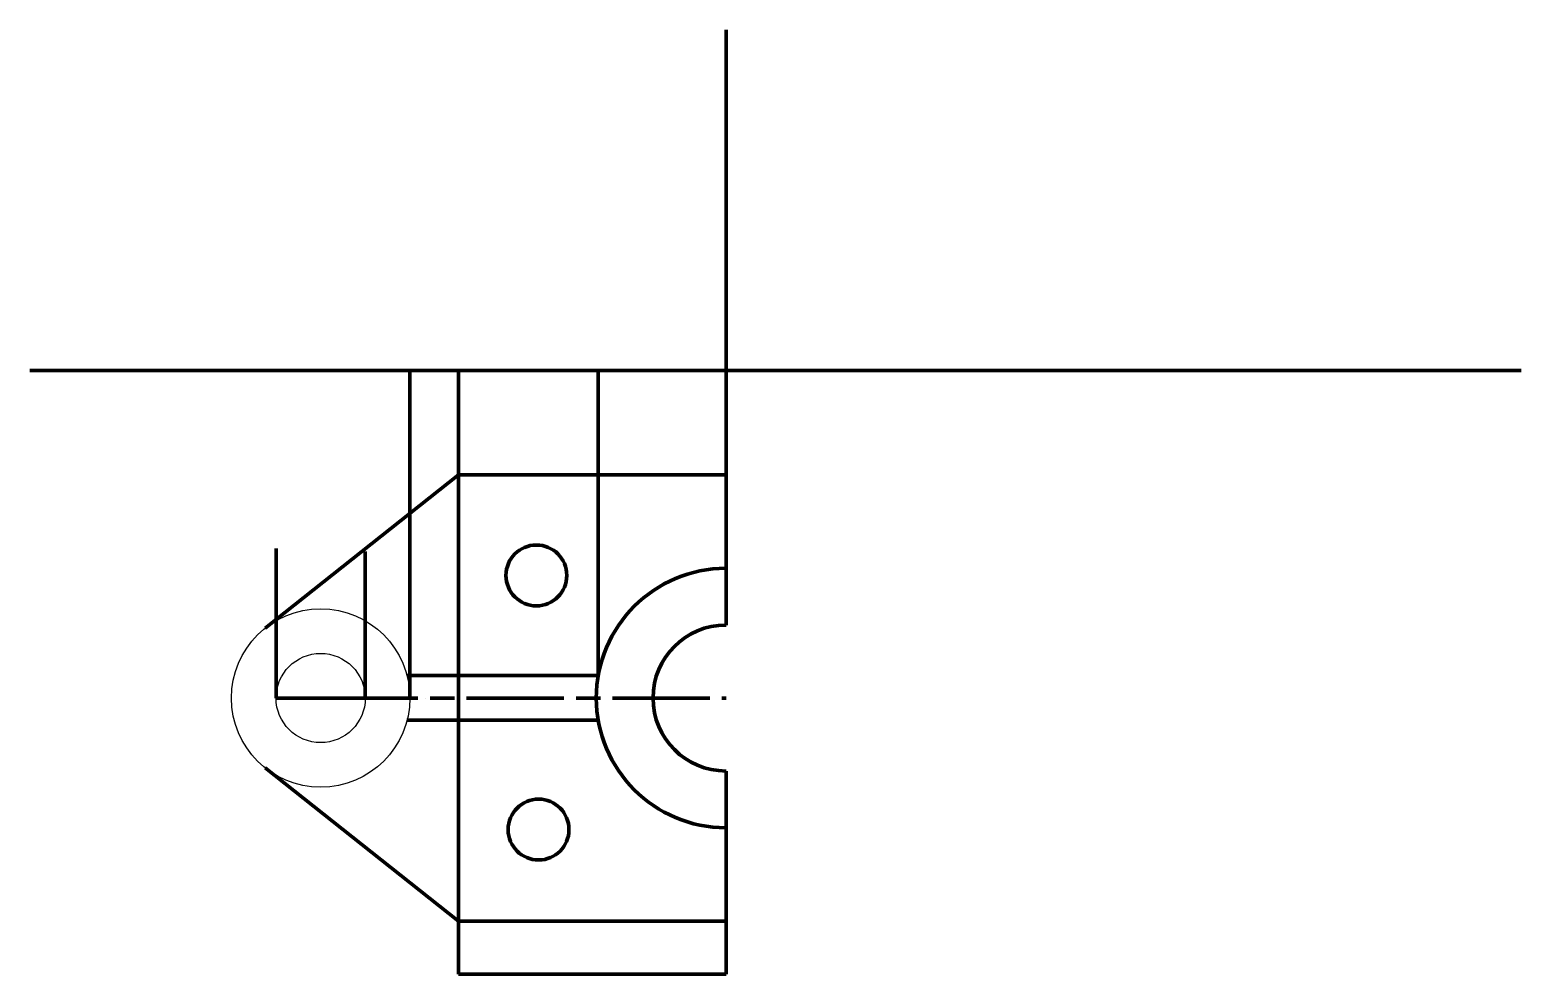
# Model space of a CAD drawing. Header units: inches. Extents: x 31 to 1805, y 1 to 772.
# Drawn here: x 1437.5 to 1805.4, y 539 to 771.9 of the extents above.
import ezdxf

# ---------------------------------------------------------------- set-up
doc = ezdxf.new("R2010")
doc.units = ezdxf.units.IN
doc.header["$MEASUREMENT"] = 0
doc.linetypes.add('ACAD_ISO08W100', pattern=[36, 24, -3, 6, -3])

msp = doc.modelspace()

# ---------------------------------------------------------------- linework, layer by layer
at = {"lineweight": 100}
for p, q in [((1609.25, 687.86), (1609.25, 771.86)), ((1437.5, 687.86), (1805.42, 687.86)), ((1531.25, 607.08), (1531.25, 687.86)), ((1543.25, 552.08), (1543.25, 687.86)), ((1577.73, 612.62), (1577.73, 687.86)), ((1609.25, 662.08), (1609.25, 687.86)), ((1543.25, 662.08), (1495.59, 624.33)), ((1609.25, 662.08), (1543.25, 662.08)), ((1609.25, 639.08), (1609.25, 662.08)), ((1498.25, 607.08), (1498.25, 643.95)), ((1520.25, 607.08), (1520.25, 643.21)), ((1609.25, 625.08), (1609.25, 639.08)), ((1609.25, 639.08), (1609.25, 625.08)), ((1530.54, 612.62), (1577.73, 612.62)), ((1509.25, 607.08), (1498.25, 607.08)), ((1535.14, 607.08), (1535.14, 607.08)), ((1530.55, 601.6), (1577.72, 601.6)), ((1543.25, 552.08), (1495.59, 589.84)), ((1609.25, 589.08), (1609.25, 575.08)), ((1609.25, 575.08), (1609.25, 552.08)), ((1609.25, 552.08), (1543.25, 552.08)), ((1543.25, 552.08), (1543.25, 538.98)), ((1609.25, 552.08), (1609.25, 552.08)), ((1609.25, 538.98), (1609.25, 552.08)), ((1543.25, 538.98), (1609.25, 538.98))]:
    msp.add_line(p, q, dxfattribs=at)
at = {"linetype": 'ACAD_ISO08W100', "lineweight": 100}
msp.add_line((1509.25, 607.08), (1609.25, 607.08), dxfattribs=at)
at = {"lineweight": 100}
for centre in [(1562.47, 637.31), (1563.01, 574.64)]:
    msp.add_circle(centre, 7.5, dxfattribs=at)
for radius in [22, 11]:
    msp.add_circle((1509.25, 607.08), radius)
for radius in [32, 18]:
    msp.add_arc((1609.25, 607.08), radius, 90, 270, dxfattribs=at)

doc.saveas('drawing.dxf')
